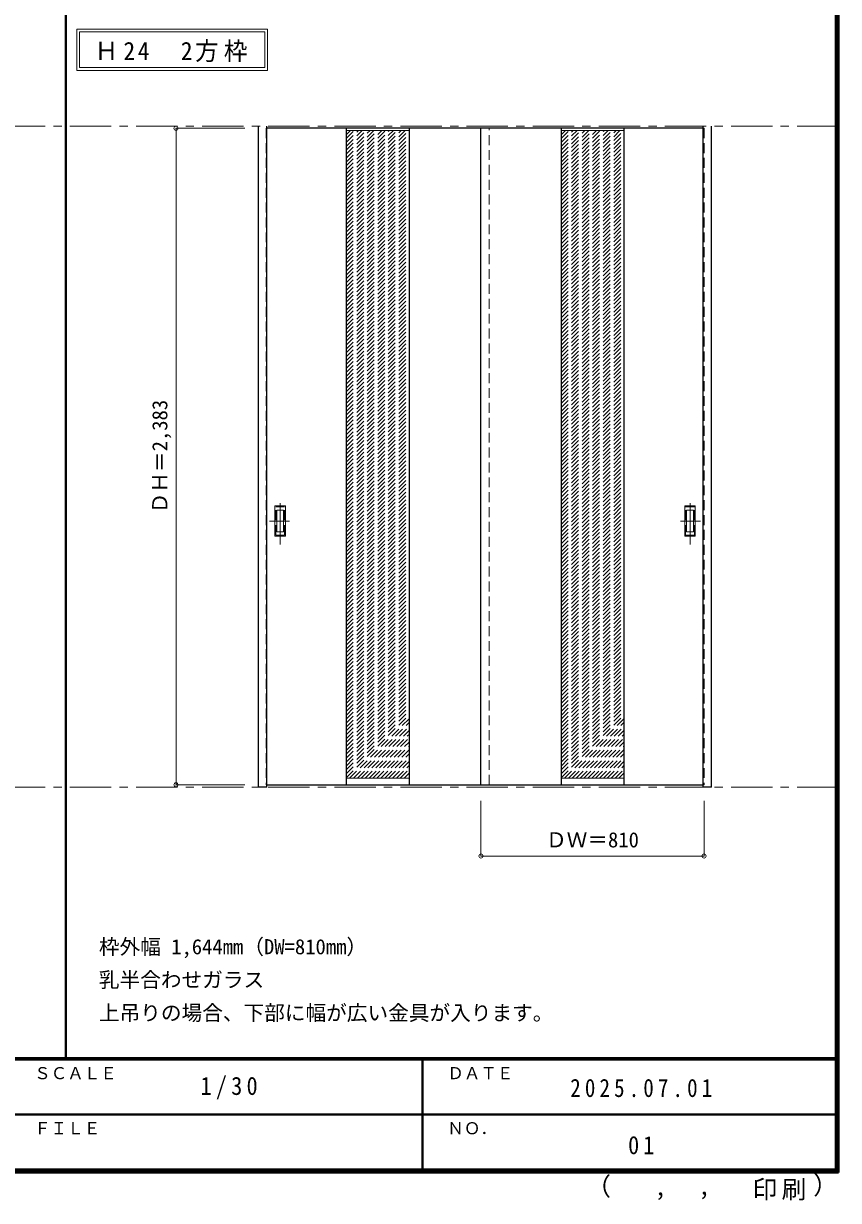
# Model space of a CAD drawing. Units: millimetres, scale not verified. Extents: x -6000 to 5700, y -4307 to 4260.
# Drawn here: x 2741 to 5700, y -4307 to -36 of the extents above; entities that cross this region are included whole.
import ezdxf
from ezdxf.enums import TextEntityAlignment as Align

# ---------------------------------------------------------------- set-up
doc = ezdxf.new("R2010")
doc.units = ezdxf.units.MM
doc.header["$LTSCALE"] = 30
doc.header["$PDMODE"] = 32
doc.header["$PDSIZE"] = 15
doc.linetypes.add('CHAIN1', pattern=[8, 5, -1, 1, -1])
doc.linetypes.add('DASHED1', pattern=[1.8, 1.2, -0.6])
for name, color, linetype, lineweight in [('0-1_通り芯', 7, 'CHAIN1', 18), ('0-2_扉', 4, 'DASHED1', 9), ('0-3_仕上げ', 7, 'Continuous', 18), ('0-4_枠', 3, 'Continuous', 25), ('0-6_引手', 7, 'Continuous', 18), ('0-A_文字', 7, 'Continuous', 18), ('0-B_寸法', 4, 'Continuous', 9), ('0-C_ハッチ', 4, 'DASHED1', 9), ('F-1_枠', 6, 'Continuous', 40)]:
    doc.layers.add(name, color=color, linetype=linetype, lineweight=lineweight)
doc.layers.add('F-A_文字', color=7, linetype='Continuous')
doc.styles.add('ＭＳ ゴシック', font='')
doc.styles.get('ＭＳ ゴシック').set_extended_font_data('MS Gothic')

msp = doc.modelspace()

# ---------------------------------------------------------------- linework, layer by layer
at = {"layer": '0-1_通り芯'}
for p, q in [((-5490, -407.5), (5690, -407.5)), ((-5490, -2807.5), (5690, -2807.5))]:
    msp.add_line(p, q, dxfattribs=at)
at = {"layer": '0-2_扉'}
for p, q in [((3625, -415.5), (3622, -415.5)), ((3622, -415.5), (3622, -2798.5)), ((4432, -2798.5), (4432, -415.5)), ((5209, -415.5), (5212, -415.5)), ((5212, -415.5), (5212, -2798.5)), ((3622, -2798.5), (3625, -2798.5)), ((5212, -2798.5), (5209, -2798.5))]:
    msp.add_line(p, q, dxfattribs=at)
at = {"layer": '0-2_扉', "color": 3, "linetype": 'Continuous', "lineweight": 25}
for p, q in [((5209, -415.5), (3625, -415.5)), ((4402, -2798.5), (4402, -415.5)), ((3625, -2798.5), (5209, -2798.5))]:
    msp.add_line(p, q, dxfattribs=at)
at = {"layer": '0-3_仕上げ', "color": 3, "lineweight": 25}
for p, q in [((3913, -415.5), (3913, -2798.5)), ((4141, -415.5), (4141, -2798.5)), ((4693, -415.5), (4693, -2798.5)), ((4921, -415.5), (4921, -2798.5))]:
    msp.add_line(p, q, dxfattribs=at)
at = {"layer": '0-3_仕上げ'}
for p, q in [((3913, -423.5), (4141, -423.5)), ((4693, -423.5), (4921, -423.5)), ((4141, -2774.5), (3913, -2774.5)), ((4921, -2774.5), (4693, -2774.5))]:
    msp.add_line(p, q, dxfattribs=at)
at = {"layer": '0-4_枠'}
for p, q in [((3595, -2807.5), (3595, -407.5)), ((3625, -2807.5), (3625, -407.5)), ((5209, -2797.96), (5209, -407.5)), ((5239, -2807.5), (5239, -407.5)), ((3625, -2807.5), (3595, -2807.5)), ((5209, -2798.3), (5209, -2797.96))]:
    msp.add_line(p, q, dxfattribs=at)
msp.add_lwpolyline([(5239, -2807.5), (5209, -2807.5), (5209, -2798.3)], dxfattribs=at)
at = {"layer": '0-6_引手'}
for p, q in [((3654, -1786), (3692, -1786)), ((3654, -1896), (3654, -1786)), ((3692, -1896), (3692, -1786)), ((5180, -1786), (5142, -1786)), ((5142, -1896), (5142, -1786)), ((5180, -1896), (5180, -1786)), ((3660.5, -1802), (3685.5, -1802)), ((3660.5, -1880), (3660.5, -1802)), ((3685.5, -1880), (3685.5, -1802)), ((5173.5, -1802), (5148.5, -1802)), ((5148.5, -1880), (5148.5, -1802)), ((5173.5, -1880), (5173.5, -1802)), ((3654, -1896), (3692, -1896)), ((3660.5, -1880), (3685.5, -1880)), ((5180, -1896), (5142, -1896)), ((5173.5, -1880), (5148.5, -1880))]:
    msp.add_line(p, q, dxfattribs=at)
at = {"layer": '0-6_引手', "linetype": 'CHAIN1'}
for p, q in [((3673, -1926.23), (3673, -1755.38)), ((5161, -1926.23), (5161, -1755.38)), ((3634.93, -1841), (3707.43, -1841)), ((5199.07, -1841), (5126.56, -1841))]:
    msp.add_line(p, q, dxfattribs=at)
at = {"layer": '0-6_引手', "linetype": 'DASHED1'}
for p, q in [((3689, -1892), (3689, -1790)), ((5145, -1892), (5145, -1790)), ((3657, -1892), (3689, -1892)), ((5177, -1892), (5145, -1892))]:
    msp.add_line(p, q, dxfattribs=at)
for points in [[(3657, -1892), (3657, -1790), (3689, -1790)], [(5177, -1892), (5177, -1790), (5145, -1790)]]:
    msp.add_lwpolyline(points, dxfattribs=at)
at = {"layer": '0-A_文字'}
for p, q in [((2935, -55.5), (2935, -205.5)), ((2945, -65.5), (2945, -195.5)), ((2945, -65.5), (3617.62, -65.5)), ((3617.62, -65.5), (3617.62, -195.5)), ((2935, -205.5), (3627.62, -205.5)), ((2945, -195.5), (3617.62, -195.5))]:
    msp.add_line(p, q, dxfattribs=at)
msp.add_lwpolyline([(2935, -55.5), (3627.62, -55.5), (3627.62, -205.5)], dxfattribs=at)
at = {"layer": '0-B_寸法'}
for p, q in [((3295, -415.5), (3545, -415.5)), ((3295, -415.5), (3295, -2798.5)), ((3295, -2798.5), (3545, -2798.5)), ((4402, -3057), (4402, -2857)), ((5212, -3057), (5212, -2857)), ((4402, -3057), (5212, -3057))]:
    msp.add_line(p, q, dxfattribs=at)
at = {"layer": '0-B_寸法', "color": 7}
for p in [(3295, -415.5), (3295, -2798.5), (4402, -3057), (5212, -3057)]:
    msp.add_point(p, dxfattribs=at)
at = {"layer": '0-C_ハッチ'}
for p, q in [((3913, -467.39), (3956.89, -423.5)), ((3913, -481.53), (3971.03, -423.5)), ((3913, -495.67), (3985.17, -423.5)), ((3913, -509.81), (3999.31, -423.5)), ((3913, -523.96), (4013.46, -423.5)), ((3913, -538.1), (4027.6, -423.5)), ((3913, -552.24), (4041.74, -423.5)), ((3913, -566.38), (4055.88, -423.5)), ((3913, -580.52), (4070.02, -423.5)), ((3913, -594.67), (4084.17, -423.5)), ((3913, -608.81), (4098.31, -423.5)), ((3913, -622.95), (4112.45, -423.5)), ((3913, -651.24), (4140.73, -423.5)), ((3913, -637.09), (4126.59, -423.5)), ((3913, -439.1), (3928.6, -423.5)), ((3913, -453.25), (3942.74, -423.5)), ((4693, -467.39), (4736.89, -423.5)), ((4693, -481.53), (4751.03, -423.5)), ((4693, -495.67), (4765.17, -423.5)), ((4693, -509.81), (4779.31, -423.5)), ((4693, -523.96), (4793.46, -423.5)), ((4693, -538.1), (4807.6, -423.5)), ((4693, -552.24), (4821.74, -423.5)), ((4693, -566.38), (4835.88, -423.5)), ((4693, -580.52), (4850.02, -423.5)), ((4693, -594.67), (4864.17, -423.5)), ((4693, -608.81), (4878.31, -423.5)), ((4693, -622.95), (4892.45, -423.5)), ((4693, -651.24), (4920.73, -423.5)), ((4693, -637.09), (4906.59, -423.5)), ((4693, -439.1), (4708.6, -423.5)), ((4693, -453.25), (4722.74, -423.5)), ((3913, -665.38), (4141, -437.38)), ((3913, -679.52), (4141, -451.52)), ((3913, -693.66), (4141, -465.66)), ((4693, -665.38), (4921, -437.38)), ((4693, -679.52), (4921, -451.52)), ((4693, -693.66), (4921, -465.66)), ((3913, -707.8), (4141, -479.8)), ((3913, -721.95), (4141, -493.95)), ((3913, -736.09), (4141, -508.09)), ((4693, -707.8), (4921, -479.8)), ((4693, -721.95), (4921, -493.95)), ((4693, -736.09), (4921, -508.09)), ((3913, -750.23), (4141, -522.23)), ((3913, -764.37), (4141, -536.37)), ((3913, -778.51), (4141, -550.51)), ((4693, -750.23), (4921, -522.23)), ((4693, -764.37), (4921, -536.37)), ((4693, -778.51), (4921, -550.51)), ((3913, -792.66), (4141, -564.66)), ((3913, -806.8), (4141, -578.8)), ((3913, -820.94), (4141, -592.94)), ((4693, -792.66), (4921, -564.66)), ((4693, -806.8), (4921, -578.8)), ((4693, -820.94), (4921, -592.94)), ((3913, -835.08), (4141, -607.08)), ((3913, -849.23), (4141, -621.23)), ((3913, -863.37), (4141, -635.37)), ((4693, -835.08), (4921, -607.08)), ((4693, -849.23), (4921, -621.23)), ((4693, -863.37), (4921, -635.37)), ((3913, -877.51), (4141, -649.51)), ((3913, -891.65), (4141, -663.65)), ((3913, -905.79), (4141, -677.79)), ((4693, -877.51), (4921, -649.51)), ((4693, -891.65), (4921, -663.65)), ((4693, -905.79), (4921, -677.79)), ((3913, -919.94), (4141, -691.94)), ((3913, -934.08), (4141, -706.08)), ((3913, -948.22), (4141, -720.22)), ((4693, -919.94), (4921, -691.94)), ((4693, -934.08), (4921, -706.08)), ((4693, -948.22), (4921, -720.22)), ((3913, -962.36), (4141, -734.36)), ((3913, -976.5), (4141, -748.5)), ((3913, -990.65), (4141, -762.65)), ((4693, -962.36), (4921, -734.36)), ((4693, -976.5), (4921, -748.5)), ((4693, -990.65), (4921, -762.65)), ((3913, -1004.79), (4141, -776.79)), ((3913, -1018.93), (4141, -790.93)), ((3913, -1033.07), (4141, -805.07)), ((4693, -1004.79), (4921, -776.79)), ((4693, -1018.93), (4921, -790.93)), ((4693, -1033.07), (4921, -805.07)), ((3913, -1047.22), (4141, -819.22)), ((3913, -1061.36), (4141, -833.36)), ((3913, -1075.5), (4141, -847.5)), ((4693, -1047.22), (4921, -819.22)), ((4693, -1061.36), (4921, -833.36)), ((4693, -1075.5), (4921, -847.5)), ((3913, -1089.64), (4141, -861.64)), ((3913, -1103.78), (4141, -875.78)), ((3913, -1117.93), (4141, -889.93)), ((4693, -1089.64), (4921, -861.64)), ((4693, -1103.78), (4921, -875.78)), ((4693, -1117.93), (4921, -889.93)), ((3913, -1132.07), (4141, -904.07)), ((3913, -1146.21), (4141, -918.21)), ((3913, -1160.35), (4141, -932.35)), ((4693, -1132.07), (4921, -904.07)), ((4693, -1146.21), (4921, -918.21)), ((4693, -1160.35), (4921, -932.35)), ((3913, -1174.49), (4141, -946.49)), ((3913, -1188.64), (4141, -960.64)), ((3913, -1202.78), (4141, -974.78)), ((4693, -1174.49), (4921, -946.49)), ((4693, -1188.64), (4921, -960.64)), ((4693, -1202.78), (4921, -974.78)), ((3913, -1216.92), (4141, -988.92)), ((3913, -1231.06), (4141, -1003.06)), ((3913, -1245.2), (4141, -1017.2)), ((4693, -1216.92), (4921, -988.92)), ((4693, -1231.06), (4921, -1003.06)), ((4693, -1245.2), (4921, -1017.2)), ((3913, -1259.35), (4141, -1031.35)), ((3913, -1273.49), (4141, -1045.49)), ((3913, -1287.63), (4141, -1059.63)), ((4693, -1259.35), (4921, -1031.35)), ((4693, -1273.49), (4921, -1045.49)), ((4693, -1287.63), (4921, -1059.63)), ((3913, -1301.77), (4141, -1073.77)), ((3913, -1315.92), (4141, -1087.92)), ((3913, -1330.06), (4141, -1102.06)), ((4693, -1301.77), (4921, -1073.77)), ((4693, -1315.92), (4921, -1087.92)), ((4693, -1330.06), (4921, -1102.06)), ((3913, -1344.2), (4141, -1116.2)), ((3913, -1358.34), (4141, -1130.34)), ((3913, -1372.48), (4141, -1144.48)), ((4693, -1344.2), (4921, -1116.2)), ((4693, -1358.34), (4921, -1130.34)), ((4693, -1372.48), (4921, -1144.48)), ((3913, -1386.63), (4141, -1158.63)), ((3913, -1400.77), (4141, -1172.77)), ((3913, -1414.91), (4141, -1186.91)), ((4693, -1386.63), (4921, -1158.63)), ((4693, -1400.77), (4921, -1172.77)), ((4693, -1414.91), (4921, -1186.91)), ((3913, -1429.05), (4141, -1201.05)), ((3913, -1443.19), (4141, -1215.19)), ((3913, -1457.34), (4141, -1229.34)), ((4693, -1429.05), (4921, -1201.05)), ((4693, -1443.19), (4921, -1215.19)), ((4693, -1457.34), (4921, -1229.34)), ((3913, -1471.48), (4141, -1243.48)), ((3913, -1485.62), (4141, -1257.62)), ((3913, -1499.76), (4141, -1271.76)), ((4693, -1471.48), (4921, -1243.48)), ((4693, -1485.62), (4921, -1257.62)), ((4693, -1499.76), (4921, -1271.76)), ((3913, -1513.91), (4141, -1285.91)), ((3913, -1528.05), (4141, -1300.05)), ((3913, -1542.19), (4141, -1314.19)), ((4693, -1513.91), (4921, -1285.91)), ((4693, -1528.05), (4921, -1300.05)), ((4693, -1542.19), (4921, -1314.19)), ((3913, -1556.33), (4141, -1328.33)), ((3913, -1570.47), (4141, -1342.47)), ((3913, -1584.62), (4141, -1356.62)), ((4693, -1556.33), (4921, -1328.33)), ((4693, -1570.47), (4921, -1342.47)), ((4693, -1584.62), (4921, -1356.62)), ((3913, -1598.76), (4141, -1370.76)), ((3913, -1612.9), (4141, -1384.9)), ((3913, -1627.04), (4141, -1399.04)), ((4693, -1598.76), (4921, -1370.76)), ((4693, -1612.9), (4921, -1384.9)), ((4693, -1627.04), (4921, -1399.04)), ((3913, -1641.18), (4141, -1413.18)), ((3913, -1655.33), (4141, -1427.33)), ((3913, -1669.47), (4141, -1441.47)), ((4693, -1641.18), (4921, -1413.18)), ((4693, -1655.33), (4921, -1427.33)), ((4693, -1669.47), (4921, -1441.47)), ((3913, -1683.61), (4141, -1455.61)), ((3913, -1697.75), (4141, -1469.75)), ((3913, -1711.9), (4141, -1483.9)), ((4693, -1683.61), (4921, -1455.61)), ((4693, -1697.75), (4921, -1469.75)), ((4693, -1711.9), (4921, -1483.9)), ((3913, -1726.04), (4141, -1498.04)), ((3913, -1740.18), (4141, -1512.18)), ((3913, -1754.32), (4141, -1526.32)), ((4693, -1726.04), (4921, -1498.04)), ((4693, -1740.18), (4921, -1512.18)), ((4693, -1754.32), (4921, -1526.32)), ((3913, -1768.46), (4141, -1540.46)), ((3913, -1782.61), (4141, -1554.61)), ((3913, -1796.75), (4141, -1568.75)), ((4693, -1768.46), (4921, -1540.46)), ((4693, -1782.61), (4921, -1554.61)), ((4693, -1796.75), (4921, -1568.75)), ((3913, -1810.89), (4141, -1582.89)), ((3913, -1825.03), (4141, -1597.03)), ((3913, -1839.17), (4141, -1611.17)), ((4693, -1810.89), (4921, -1582.89)), ((4693, -1825.03), (4921, -1597.03)), ((4693, -1839.17), (4921, -1611.17)), ((3913, -1853.32), (4141, -1625.32)), ((3913, -1867.46), (4141, -1639.46)), ((3913, -1881.6), (4141, -1653.6)), ((4693, -1853.32), (4921, -1625.32)), ((4693, -1867.46), (4921, -1639.46)), ((4693, -1881.6), (4921, -1653.6)), ((3913, -1895.74), (4141, -1667.74)), ((3913, -1909.89), (4141, -1681.89)), ((3913, -1924.03), (4141, -1696.03)), ((4693, -1895.74), (4921, -1667.74)), ((4693, -1909.89), (4921, -1681.89)), ((4693, -1924.03), (4921, -1696.03)), ((3913, -1938.17), (4141, -1710.17)), ((3913, -1952.31), (4141, -1724.31)), ((3913, -1966.45), (4141, -1738.45)), ((4693, -1938.17), (4921, -1710.17)), ((4693, -1952.31), (4921, -1724.31)), ((4693, -1966.45), (4921, -1738.45)), ((3913, -1980.6), (4141, -1752.6)), ((3913, -1994.74), (4141, -1766.74)), ((3913, -2008.88), (4141, -1780.88)), ((4693, -1980.6), (4921, -1752.6)), ((4693, -1994.74), (4921, -1766.74)), ((4693, -2008.88), (4921, -1780.88)), ((3913, -2023.02), (4141, -1795.02)), ((3913, -2037.16), (4141, -1809.16)), ((3913, -2051.31), (4141, -1823.31)), ((4693, -2023.02), (4921, -1795.02)), ((4693, -2037.16), (4921, -1809.16)), ((4693, -2051.31), (4921, -1823.31)), ((3913, -2065.45), (4141, -1837.45)), ((3913, -2079.59), (4141, -1851.59)), ((3913, -2093.73), (4141, -1865.73)), ((4693, -2065.45), (4921, -1837.45)), ((4693, -2079.59), (4921, -1851.59)), ((4693, -2093.73), (4921, -1865.73)), ((3913, -2107.88), (4141, -1879.88)), ((3913, -2122.02), (4141, -1894.02)), ((3913, -2136.16), (4141, -1908.16)), ((4693, -2107.88), (4921, -1879.88)), ((4693, -2122.02), (4921, -1894.02)), ((4693, -2136.16), (4921, -1908.16)), ((3913, -2150.3), (4141, -1922.3)), ((3913, -2164.44), (4141, -1936.44)), ((3913, -2178.59), (4141, -1950.59)), ((3913, -2192.73), (4141, -1964.73)), ((4693, -2150.3), (4921, -1922.3)), ((4693, -2164.44), (4921, -1936.44)), ((4693, -2178.59), (4921, -1950.59)), ((4693, -2192.73), (4921, -1964.73)), ((3913, -2206.87), (4141, -1978.87)), ((3913, -2221.01), (4141, -1993.01)), ((3913, -2235.15), (4141, -2007.15)), ((4693, -2206.87), (4921, -1978.87)), ((4693, -2221.01), (4921, -1993.01)), ((4693, -2235.15), (4921, -2007.15)), ((3913, -2249.3), (4141, -2021.3)), ((3913, -2263.44), (4141, -2035.44)), ((3913, -2277.58), (4141, -2049.58)), ((4693, -2249.3), (4921, -2021.3)), ((4693, -2263.44), (4921, -2035.44)), ((4693, -2277.58), (4921, -2049.58)), ((3913, -2291.72), (4141, -2063.72)), ((3913, -2305.87), (4141, -2077.87)), ((3913, -2320.01), (4141, -2092.01)), ((4693, -2291.72), (4921, -2063.72)), ((4693, -2305.87), (4921, -2077.87)), ((4693, -2320.01), (4921, -2092.01)), ((3913, -2334.15), (4141, -2106.15)), ((3913, -2348.29), (4141, -2120.29)), ((3913, -2362.43), (4141, -2134.43)), ((4693, -2334.15), (4921, -2106.15)), ((4693, -2348.29), (4921, -2120.29)), ((4693, -2362.43), (4921, -2134.43)), ((3913, -2376.58), (4141, -2148.58)), ((3913, -2390.72), (4141, -2162.72)), ((3913, -2404.86), (4141, -2176.86)), ((4693, -2376.58), (4921, -2148.58)), ((4693, -2390.72), (4921, -2162.72)), ((4693, -2404.86), (4921, -2176.86)), ((3913, -2419), (4141, -2191)), ((3913, -2433.14), (4141, -2205.14)), ((3913, -2447.29), (4141, -2219.29)), ((4693, -2419), (4921, -2191)), ((4693, -2433.14), (4921, -2205.14)), ((4693, -2447.29), (4921, -2219.29)), ((3913, -2461.43), (4141, -2233.43)), ((3913, -2475.57), (4141, -2247.57)), ((3913, -2489.71), (4141, -2261.71)), ((4693, -2461.43), (4921, -2233.43)), ((4693, -2475.57), (4921, -2247.57)), ((4693, -2489.71), (4921, -2261.71)), ((3913, -2503.86), (4141, -2275.86)), ((3913, -2518), (4141, -2290)), ((3913, -2532.14), (4141, -2304.14)), ((4693, -2503.86), (4921, -2275.86)), ((4693, -2518), (4921, -2290)), ((4693, -2532.14), (4921, -2304.14)), ((3913, -2546.28), (4141, -2318.28)), ((3913, -2560.42), (4141, -2332.42)), ((3913, -2574.57), (4141, -2346.57)), ((4693, -2546.28), (4921, -2318.28)), ((4693, -2560.42), (4921, -2332.42)), ((4693, -2574.57), (4921, -2346.57)), ((3913, -2588.71), (4141, -2360.71)), ((3913, -2602.85), (4141, -2374.85)), ((3913, -2616.99), (4141, -2388.99)), ((4693, -2588.71), (4921, -2360.71)), ((4693, -2602.85), (4921, -2374.85)), ((4693, -2616.99), (4921, -2388.99)), ((3913, -2631.13), (4141, -2403.13)), ((3913, -2645.28), (4141, -2417.28)), ((3913, -2659.42), (4141, -2431.42)), ((4693, -2631.13), (4921, -2403.13)), ((4693, -2645.28), (4921, -2417.28)), ((4693, -2659.42), (4921, -2431.42)), ((3913, -2673.56), (4141, -2445.56)), ((3913, -2687.7), (4141, -2459.7)), ((3913, -2701.84), (4141, -2473.84)), ((4693, -2673.56), (4921, -2445.56)), ((4693, -2687.7), (4921, -2459.7)), ((4693, -2701.84), (4921, -2473.84)), ((3913, -2715.99), (4141, -2487.99)), ((3913, -2730.13), (4141, -2502.13)), ((3913, -2744.27), (4141, -2516.27)), ((4693, -2715.99), (4921, -2487.99)), ((4693, -2730.13), (4921, -2502.13)), ((4693, -2744.27), (4921, -2516.27)), ((3913, -2758.41), (4141, -2530.41)), ((3913, -2772.56), (4141, -2544.56)), ((3925.2, -2774.5), (4141, -2558.7)), ((4693, -2758.41), (4921, -2530.41)), ((4693, -2772.56), (4921, -2544.56)), ((4705.2, -2774.5), (4921, -2558.7)), ((3939.34, -2774.5), (4141, -2572.84)), ((3953.48, -2774.5), (4141, -2586.98)), ((3967.62, -2774.5), (4141, -2601.12)), ((4719.34, -2774.5), (4921, -2572.84)), ((4733.48, -2774.5), (4921, -2586.98)), ((4747.62, -2774.5), (4921, -2601.12)), ((3981.77, -2774.5), (4141, -2615.27)), ((3995.91, -2774.5), (4141, -2629.41)), ((4010.05, -2774.5), (4141, -2643.55)), ((4761.77, -2774.5), (4921, -2615.27)), ((4775.91, -2774.5), (4921, -2629.41)), ((4790.05, -2774.5), (4921, -2643.55)), ((4024.19, -2774.5), (4141, -2657.69)), ((4038.33, -2774.5), (4141, -2671.83)), ((4052.48, -2774.5), (4141, -2685.98)), ((4804.19, -2774.5), (4921, -2657.69)), ((4818.33, -2774.5), (4921, -2671.83)), ((4832.48, -2774.5), (4921, -2685.98)), ((4066.62, -2774.5), (4141, -2700.12)), ((4080.76, -2774.5), (4141, -2714.26)), ((4094.9, -2774.5), (4141, -2728.4)), ((4846.62, -2774.5), (4921, -2700.12)), ((4860.76, -2774.5), (4921, -2714.26)), ((4874.9, -2774.5), (4921, -2728.4)), ((4109.04, -2774.5), (4141, -2742.55)), ((4123.19, -2774.5), (4141, -2756.69)), ((4889.04, -2774.5), (4921, -2742.55)), ((4903.19, -2774.5), (4921, -2756.69))]:
    msp.add_line(p, q, dxfattribs=at)
at = {"layer": 'F-1_枠'}
for p, q in [((2895, -3790), (2895, 4175)), ((5690, 4175), (5690, -4205)), ((5695, 4175), (5695, -4205)), ((5700, 4175), (5700, -4205)), ((5700, -3790), (-6000, -3790)), ((5700, -3795), (-6000, -3795)), ((4190, -3795), (4190, -4195)), ((-150, -3995), (5690, -3995.01)), ((5700, -4195), (-6000, -4195)), ((5700, -4200), (-6000, -4200)), ((5700, -4205), (-6000, -4205))]:
    msp.add_line(p, q, dxfattribs=at)

# ---------------------------------------------------------------- texts
at = {"layer": '0-A_文字', "style": 'ＭＳ ゴシック'}
for s, p in [('枠外幅 1,644mm（DW=810mm）', (3015, -3430)), ('乳半合わせガラス', (3015, -3550)), ('上吊りの場合、下部に幅が広い金具が入ります。', (3015, -3670))]:
    msp.add_text(s, height=54.99, dxfattribs=at).set_placement(p, align=Align.BOTTOM_LEFT)
at = {"layer": '0-A_文字', "insert": (2999.66, -175.5), "char_height": 65.98, "attachment_point": 7, "style": 'ＭＳ ゴシック'}
msp.add_mtext('\\T1.22;\\W0.95;Ｈ24\u30002方枠', dxfattribs=at)
at = {"layer": '0-B_寸法', "color": 7, "style": 'ＭＳ ゴシック'}
msp.add_text('ＤＨ＝2,383', height=54.99, rotation=90, dxfattribs=at).set_placement((3280, -1813.25), align=Align.BOTTOM_LEFT)
msp.add_text('ＤＷ＝810', height=54.99, dxfattribs=at).set_placement((4638.25, -3042), align=Align.BOTTOM_LEFT)
at = {"layer": 'F-A_文字', "style": 'ＭＳ ゴシック'}
for s, height, p in [('ＳＣＡＬＥ', 43.99, (2780, -3880)), ('ＤＡＴＥ', 43.99, (4280, -3880)), ('ＦＩＬＥ', 43.99, (2780, -4080)), ('ＮＯ．', 43.99, (4280, -4080)), ('（', 65.98, (4784.03, -4308.31)), ('）', 65.98, (5608.4, -4304.13)), (',', 65.98, (5031.28, -4308.31)), (',', 65.98, (5190.2, -4305.53))]:
    msp.add_text(s, height=height, dxfattribs=at).set_placement(p, align=Align.BOTTOM_LEFT)
at = {"layer": 'F-A_文字', "char_height": 65.98, "attachment_point": 7, "style": 'ＭＳ ゴシック'}
for s, insert in [('\\T1.38;\\W0.9;1/30', (3383.75, -3940)), ('\\T1.39;\\W0.85;2025.07.01', (4726.25, -3932.5)), ('\\T1.36;\\W0.9;01', (4936.25, -4140)), ('\\T1.17;印刷', (5388.15, -4306.92))]:
    msp.add_mtext(s, dxfattribs=dict(at, insert=insert))

doc.saveas('drawing.dxf')
